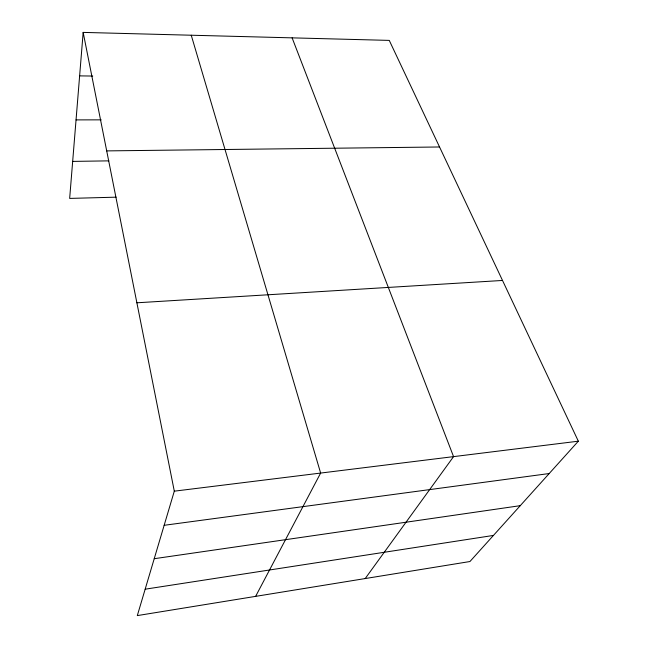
<?xml version="1.0" encoding="UTF-8"?>
<svg xmlns="http://www.w3.org/2000/svg" width="648" height="648" viewBox="0 0 648 648"><rect width="100%" height="100%" fill="white"/><g stroke="black" fill="none" stroke-linecap="round" stroke-linejoin="round"><path stroke-width="0.97" d="M83.163 32.4L174.304 491.168L137.311 615.6L469.93 561.533L578.34 441.191L389.262 40.395L83.163 32.4L69.66 198.41L116.13 197.17M255.62 596.371L320.639 473.064L191.241 35.219M365.197 578.559L453.56 456.621L292.118 37.859M145.16 589.194L493.444 535.426M154.224 558.706L520.255 505.667M164.155 525.301L549.204 473.534M174.304 491.168L578.34 441.191M136.882 302.794L502.508 280.454M72.665 161.401L108.88 160.858M106.701 150.895L439.547 146.983M76.043 119.896L101.201 119.848M79.623 75.881L92.737 76.043"/></g></svg>
